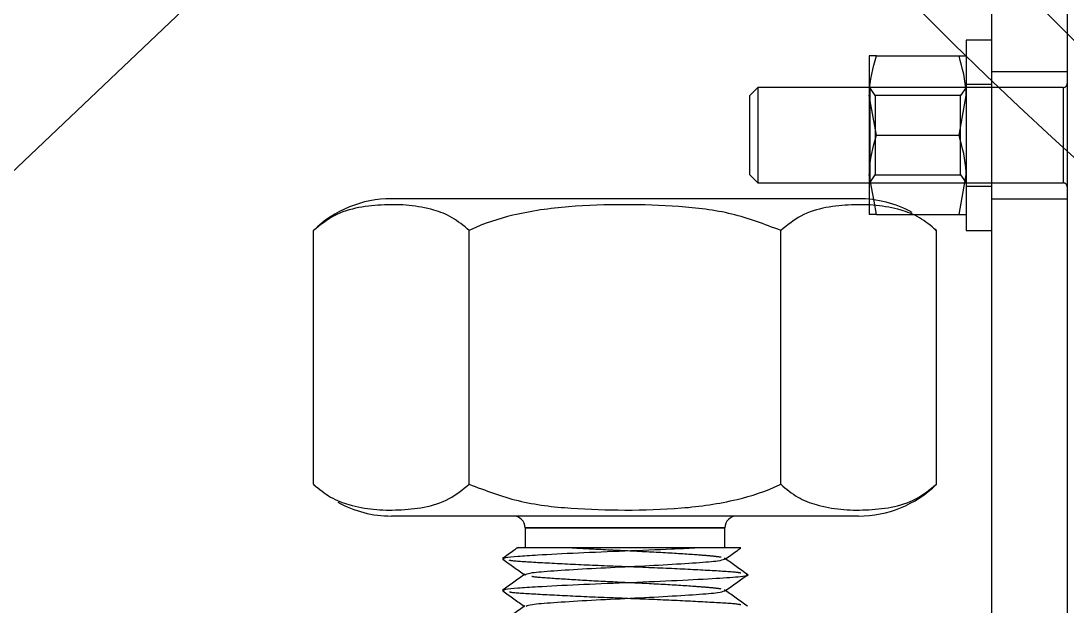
# Model space of a CAD drawing. Header units: metres. Extents: x 0 to 63075, y 0 to 44550.
# Drawn here: x 14254.1 to 14320, y 24904.9 to 24941.7 of the extents above; entities that cross this region are included whole.
import ezdxf

# ---------------------------------------------------------------- set-up
doc = ezdxf.new("R2010")
doc.units = ezdxf.units.M
doc.header["$LTSCALE"] = 75
doc.linetypes.add('HIDDEN2', pattern=[4.7625, 3.175, -1.5875])
for name, color, linetype in [('SDM', 7, 'Continuous'), ('SL1', 8, 'Continuous'), ('SL4', 4, 'Continuous'), ('ST1', 7, 'HIDDEN2')]:
    doc.layers.add(name, color=color, linetype=linetype)

# ---------------------------------------------------------------- blocks, each defined once
blk = doc.blocks.new('A$C29c634ac')
at = {"layer": 'SL1'}
blk.add_line((5890.014, 2165.219), (6469.989, 2715.219), dxfattribs=at)
for centre, major_axis, start_param, end_param in [((6214.183, 2446.586), (0, -241.3), 4.71239, 6.283185), ((6222.004, 2446.586), (0, -241.3), 4.712389, 6.283185), ((6222.004, 2446.586), (0, -241.3), 4.71239, 6.283185), ((6229.827, 2446.586), (0, -241.3), 4.712389, 7.118354), ((6236.388, 2446.586), (0, -182.55), 4.712389, 6.763135)]:
    blk.add_ellipse(centre, major_axis=major_axis, ratio=0.965926, start_param=start_param, end_param=end_param, dxfattribs=at)
blk = doc.blocks.new('A$Ca53c419a')
at = {"layer": 'SL4'}
for p, q in [((482.756, 538.488), (482.657, 538.384)), ((482.762, 538.495), (498.762, 538.495)), ((480.762, 504.143), (480.762, 533.587)), ((500.762, 504.143), (500.762, 533.587)), ((482.762, 528.68), (498.762, 528.68)), ((476.046, 526.485), (476.069, 526.592)), ((478.046, 526.485), (478.069, 526.592)), ((480.012, 525.165), (478.762, 525.165)), ((480.012, 512.565), (480.012, 525.165)), ((478.762, 512.565), (480.012, 512.565)), ((502.263, 511), (501.763, 510.5)), ((501.763, 510.5), (501.763, 503.465)), ((507.763, 510.5), (501.763, 510.5)), ((502.263, 511), (507.263, 511)), ((507.763, 510.5), (507.263, 511)), ((507.763, 503.465), (507.763, 510.5)), ((482.762, 509.05), (498.762, 509.05)), ((500.597, 503.167), (502.263, 503.465)), ((502.263, 503.465), (500.73, 503.465)), ((507.263, 503.465), (502.263, 503.465)), ((504.763, 503.018), (507.263, 503.465)), ((509.763, 503.465), (507.263, 503.465)), ((504.763, 503.018), (504.763, 497.812)), ((509.763, 503.018), (509.763, 497.812)), ((499.763, 500.531), (499.763, 497.812)), ((482.762, 499.235), (498.762, 499.235)), ((498.769, 499.242), (498.868, 499.346)), ((498.762, 497.365), (498.762, 495.765)), ((510.763, 497.365), (498.762, 497.365)), ((499.763, 497.812), (502.263, 497.365)), ((504.763, 497.812), (507.263, 497.365)), ((510.763, 495.765), (510.763, 497.365)), ((1004.763, 495.765), (54.76, 495.765))]:
    blk.add_line(p, q, dxfattribs=at)
for centre, radius, start, end in [((493.742, 533.587), 7.021, 0, 44.34613), ((487.783, 533.587), 7.021, 151.24334, 180), ((480.012, 525.915), 0.75, 270, 0), ((480.012, 511.815), 0.75, 0, 90), ((487.783, 504.143), 7.021, 180, 224.34613), ((493.742, 504.143), 7.021, 331.24334, 0)]:
    blk.add_arc(centre, radius, start, end, dxfattribs=at)
for points, knots in [([(482.762, 538.495), (482.47, 538.14), (481.878, 537.42), (481.407, 536.137), (481.145, 534.707), (481.121, 533.125), (481.275, 531.533), (481.703, 530.014), (482.431, 529.097), (482.762, 528.68)], [0, 0, 0, 0, 0.114678, 0.232485, 0.388423, 0.5445, 0.705441, 0.865997, 1, 1, 1, 1]), ([(498.762, 528.68), (499.055, 529.035), (499.647, 529.755), (500.118, 531.038), (500.38, 532.468), (500.404, 534.05), (500.25, 535.642), (499.822, 537.16), (499.094, 538.078), (498.762, 538.495)], [0, 0, 0, 0, 0.114678, 0.232485, 0.388423, 0.5445, 0.705441, 0.865997, 1, 1, 1, 1]), ([(482.762, 528.68), (482.377, 527.665), (481.589, 525.592), (481.212, 522.249), (481.109, 518.81), (481.205, 515.307), (481.664, 512.022), (482.325, 509.952), (482.749, 509.078), (482.762, 509.05)], [0, 0, 0, 0, 0.161979, 0.330793, 0.499953, 0.677538, 0.854667, 0.995314, 1, 1, 1, 1]), ([(498.762, 509.05), (499.148, 510.065), (499.936, 512.138), (500.313, 515.481), (500.416, 518.92), (500.32, 522.423), (499.861, 525.708), (499.2, 527.778), (498.776, 528.652), (498.762, 528.68)], [0, 0, 0, 0, 0.1619789, 0.3307933, 0.4999529, 0.6775375, 0.8546667, 0.9953145, 1, 1, 1, 1]), ([(475.093, 525.169), (474.926, 525.404), (474.591, 525.873), (474.257, 526.342), (474.09, 526.577)], [0, 0, 0, 0, 0.499958, 1, 1, 1, 1]), ([(476.045, 526.574), (475.878, 526.339), (475.552, 525.882), (475.227, 525.425), (475.069, 525.203)], [0, 0, 0, 0, 0.5144734, 1, 1, 1, 1]), ([(477.093, 525.169), (476.926, 525.404), (476.591, 525.873), (476.257, 526.342), (476.09, 526.577)], [0, 0, 0, 0, 0.499958, 1, 1, 1, 1]), ([(476.09, 526.534), (476.109, 526.499), (476.159, 526.411), (476.231, 525.682), (476.325, 524.228), (476.448, 521.902), (476.569, 518.864), (476.689, 515.832), (476.825, 513.243), (476.938, 511.611), (477.032, 510.937), (477.082, 511.195), (477.088, 511.229)], [0, 0, 0, 0, 0.055573, 0.142553, 0.229074, 0.356478, 0.480628, 0.604778, 0.732181, 0.854555, 0.980855, 1, 1, 1, 1]), ([(478.045, 526.574), (477.878, 526.339), (477.552, 525.882), (477.227, 525.425), (477.069, 525.203)], [0, 0, 0, 0, 0.5144734, 1, 1, 1, 1]), ([(478.783, 525.604), (478.719, 525.694), (478.488, 526.018), (478.257, 526.342), (478.09, 526.577)], [0, 0, 0, 0, 0.27623, 1, 1, 1, 1]), ([(478.09, 526.534), (478.109, 526.499), (478.159, 526.411), (478.231, 525.682), (478.325, 524.228), (478.448, 521.899), (478.568, 518.872), (478.671, 516.278), (478.738, 514.944), (478.762, 514.467)], [0, 0, 0, 0, 0.082481, 0.211575, 0.33999, 0.52908, 0.713343, 0.897605, 1, 1, 1, 1]), ([(478.762, 514.467), (478.762, 515.249), (478.762, 516.812), (478.762, 519.455), (478.762, 521.89), (478.762, 523.892), (478.762, 525.173), (478.762, 525.73), (478.762, 525.603), (478.762, 525.59)], [0, 0, 0, 0, 0.1691612, 0.3383405, 0.5055431, 0.6644655, 0.8232887, 0.9806539, 1, 1, 1, 1]), ([(475.092, 525.098), (475.128, 525.013), (475.206, 524.829), (475.312, 523.431), (475.448, 521.355), (475.569, 518.865), (475.689, 516.376), (475.825, 514.297), (475.934, 512.873), (476.015, 512.687), (476.055, 512.597)], [0, 0, 0, 0, 0.107376, 0.234332, 0.366515, 0.495318, 0.62412, 0.756304, 0.883259, 1, 1, 1, 1]), ([(477.092, 525.098), (477.128, 525.013), (477.206, 524.829), (477.312, 523.431), (477.448, 521.355), (477.569, 518.865), (477.689, 516.376), (477.825, 514.297), (477.934, 512.873), (478.015, 512.687), (478.055, 512.597)], [0, 0, 0, 0, 0.107376, 0.234332, 0.366515, 0.495318, 0.62412, 0.756304, 0.883259, 1, 1, 1, 1]), ([(478.762, 511.613), (478.762, 511.591), (478.762, 511.442), (478.762, 511.968), (478.762, 513.029), (478.762, 514.054), (478.762, 514.467)], [0, 0, 0, 0, 0.059985, 0.411666, 0.763241, 1, 1, 1, 1]), ([(475.088, 511.151), (475.256, 511.386), (475.583, 511.845), (475.91, 512.304), (476.069, 512.528)], [0, 0, 0, 0, 0.512177, 1, 1, 1, 1]), ([(476.053, 512.55), (476.221, 512.316), (476.555, 511.847), (476.889, 511.377), (477.056, 511.143)], [0, 0, 0, 0, 0.499967, 1, 1, 1, 1]), ([(477.088, 511.151), (477.256, 511.386), (477.583, 511.845), (477.91, 512.304), (478.069, 512.528)], [0, 0, 0, 0, 0.512177, 1, 1, 1, 1]), ([(478.053, 512.55), (478.221, 512.316), (478.448, 511.997), (478.675, 511.678), (478.735, 511.594)], [0, 0, 0, 0, 0.735434, 1, 1, 1, 1]), ([(482.762, 509.05), (482.47, 508.695), (481.878, 507.975), (481.407, 506.692), (481.145, 505.262), (481.121, 503.68), (481.275, 502.088), (481.703, 500.57), (482.431, 499.652), (482.762, 499.235)], [0, 0, 0, 0, 0.1146782, 0.2324846, 0.3884229, 0.5445002, 0.7054405, 0.8659966, 1, 1, 1, 1]), ([(498.762, 499.235), (499.055, 499.59), (499.647, 500.31), (500.118, 501.593), (500.38, 503.023), (500.404, 504.605), (500.25, 506.197), (499.822, 507.716), (499.094, 508.633), (498.762, 509.05)], [0, 0, 0, 0, 0.114678, 0.232485, 0.388423, 0.5445, 0.705441, 0.865997, 1, 1, 1, 1]), ([(502.263, 503.465), (502.322, 503.465), (503.166, 503.458), (503.993, 503.23), (504.763, 503.018)], [0, 0, 0, 0, 0.070201, 1, 1, 1, 1]), ([(507.263, 503.465), (507.322, 503.465), (508.166, 503.458), (508.993, 503.23), (509.763, 503.018)], [0, 0, 0, 0, 0.070201, 1, 1, 1, 1]), ([(509.763, 503.018), (509.763, 503.086), (509.763, 503.348), (509.763, 503.415), (509.763, 503.465)], [0, 0, 0, 0, 0.257551, 1, 1, 1, 1]), ([(499.763, 497.812), (499.763, 497.744), (499.763, 497.482), (499.763, 497.415), (499.763, 497.365)], [0, 0, 0, 0, 0.257551, 1, 1, 1, 1]), ([(502.263, 497.365), (502.322, 497.365), (503.166, 497.372), (503.993, 497.6), (504.763, 497.812)], [0, 0, 0, 0, 0.0702006, 1, 1, 1, 1]), ([(507.263, 497.365), (507.322, 497.365), (508.166, 497.372), (508.993, 497.6), (509.763, 497.812)], [0, 0, 0, 0, 0.070201, 1, 1, 1, 1]), ([(509.763, 497.812), (509.763, 497.744), (509.763, 497.482), (509.763, 497.415), (509.763, 497.365)], [0, 0, 0, 0, 0.257551, 1, 1, 1, 1])]:
    blk.add_open_spline(points, degree=3, knots=knots, dxfattribs=at)
at = {"layer": 'ST1'}
for p, q in [((477.069, 525.203), (477.041, 525.164)), ((477.042, 525.085), (477.069, 525.186)), ((480.012, 525.165), (480.012, 512.565)), ((476.069, 512.528), (476.093, 512.561)), ((478.069, 512.528), (478.093, 512.561)), ((500.73, 503.465), (499.763, 503.465)), ((499.763, 503.018), (500.597, 503.167)), ((501.763, 503.465), (501.763, 503.44)), ((501.763, 503.465), (501.763, 491.25)), ((507.763, 503.44), (501.763, 503.44)), ((501.763, 503.44), (502.263, 503.089)), ((507.263, 503.089), (507.763, 503.44)), ((507.763, 503.44), (507.763, 503.465)), ((507.763, 491.25), (507.763, 503.465)), ((499.763, 503.018), (499.763, 500.531)), ((507.263, 503.089), (502.263, 503.089)), ((502.263, 503.089), (502.263, 497.715)), ((507.263, 497.715), (507.263, 503.089)), ((501.563, 497.365), (501.563, 495.765)), ((502.263, 497.715), (501.763, 497.365)), ((502.263, 497.715), (507.263, 497.715)), ((507.763, 497.365), (507.263, 497.715)), ((507.963, 495.765), (507.963, 497.365)), ((500.762, 495.765), (500.762, 491.003)), ((508.763, 491.003), (508.763, 495.765)), ((507.721, 491.25), (501.804, 491.25)), ((1004.763, 491.003), (4.763, 491.003))]:
    blk.add_line(p, q, dxfattribs=at)
for centre, start, end in [((501.513, 491.25), 270, 0), ((508.013, 491.25), 180, 270)]:
    blk.add_arc(centre, 0.25, start, end, dxfattribs=at)
for points, knots in [([(475.162, 511.571), (475.174, 511.616), (475.228, 511.819), (475.311, 513.318), (475.448, 515.813), (475.569, 518.865), (475.689, 521.918), (475.826, 524.409), (475.908, 525.9), (475.961, 526.102), (475.972, 526.143)], [0, 0, 0, 0, 0.043096, 0.193298, 0.349673, 0.502056, 0.654439, 0.810815, 0.961016, 1, 1, 1, 1]), ([(477.162, 511.571), (477.174, 511.616), (477.228, 511.819), (477.311, 513.318), (477.448, 515.813), (477.569, 518.865), (477.689, 521.918), (477.826, 524.409), (477.908, 525.9), (477.961, 526.102), (477.972, 526.143)], [0, 0, 0, 0, 0.043096, 0.193298, 0.349673, 0.502056, 0.654439, 0.810815, 0.961016, 1, 1, 1, 1]), ([(476.163, 512.805), (476.188, 512.988), (476.239, 513.354), (476.328, 514.532), (476.448, 516.379), (476.569, 518.861), (476.689, 521.367), (476.826, 523.386), (476.902, 524.57), (476.949, 524.731), (476.953, 524.746)], [0, 0, 0, 0, 0.098651, 0.197725, 0.357803, 0.513786, 0.669769, 0.829847, 0.983594, 1, 1, 1, 1]), ([(478.163, 512.805), (478.188, 512.988), (478.239, 513.354), (478.328, 514.531), (478.448, 516.379), (478.568, 518.86), (478.671, 520.981), (478.738, 522.073), (478.762, 522.463)], [0, 0, 0, 0, 0.130413, 0.261384, 0.473, 0.679203, 0.885407, 1, 1, 1, 1]), ([(476.055, 512.597), (476.059, 512.574), (476.072, 512.51), (476.084, 512.571), (476.092, 512.609)], [0, 0, 0, 0, 0.3743271, 1, 1, 1, 1]), ([(478.055, 512.597), (478.059, 512.574), (478.072, 512.51), (478.084, 512.571), (478.092, 512.609)], [0, 0, 0, 0, 0.374327, 1, 1, 1, 1]), ([(499.763, 503.018), (499.763, 503.086), (499.763, 503.348), (499.763, 503.415), (499.763, 503.465)], [0, 0, 0, 0, 0.257551, 1, 1, 1, 1])]:
    blk.add_open_spline(points, degree=3, knots=knots, dxfattribs=at)

msp = doc.modelspace()

# ---------------------------------------------------------------- block references
at = {"layer": 'SDM'}
msp.add_blockref('A$C29c634ac', (8259.513, 22668.364), dxfattribs=at)
at = {"layer": 'SDM', "rotation": 90}
msp.add_blockref('A$Ca53c419a', (14811.027, 24429.769), dxfattribs=at)

doc.saveas('drawing.dxf')
